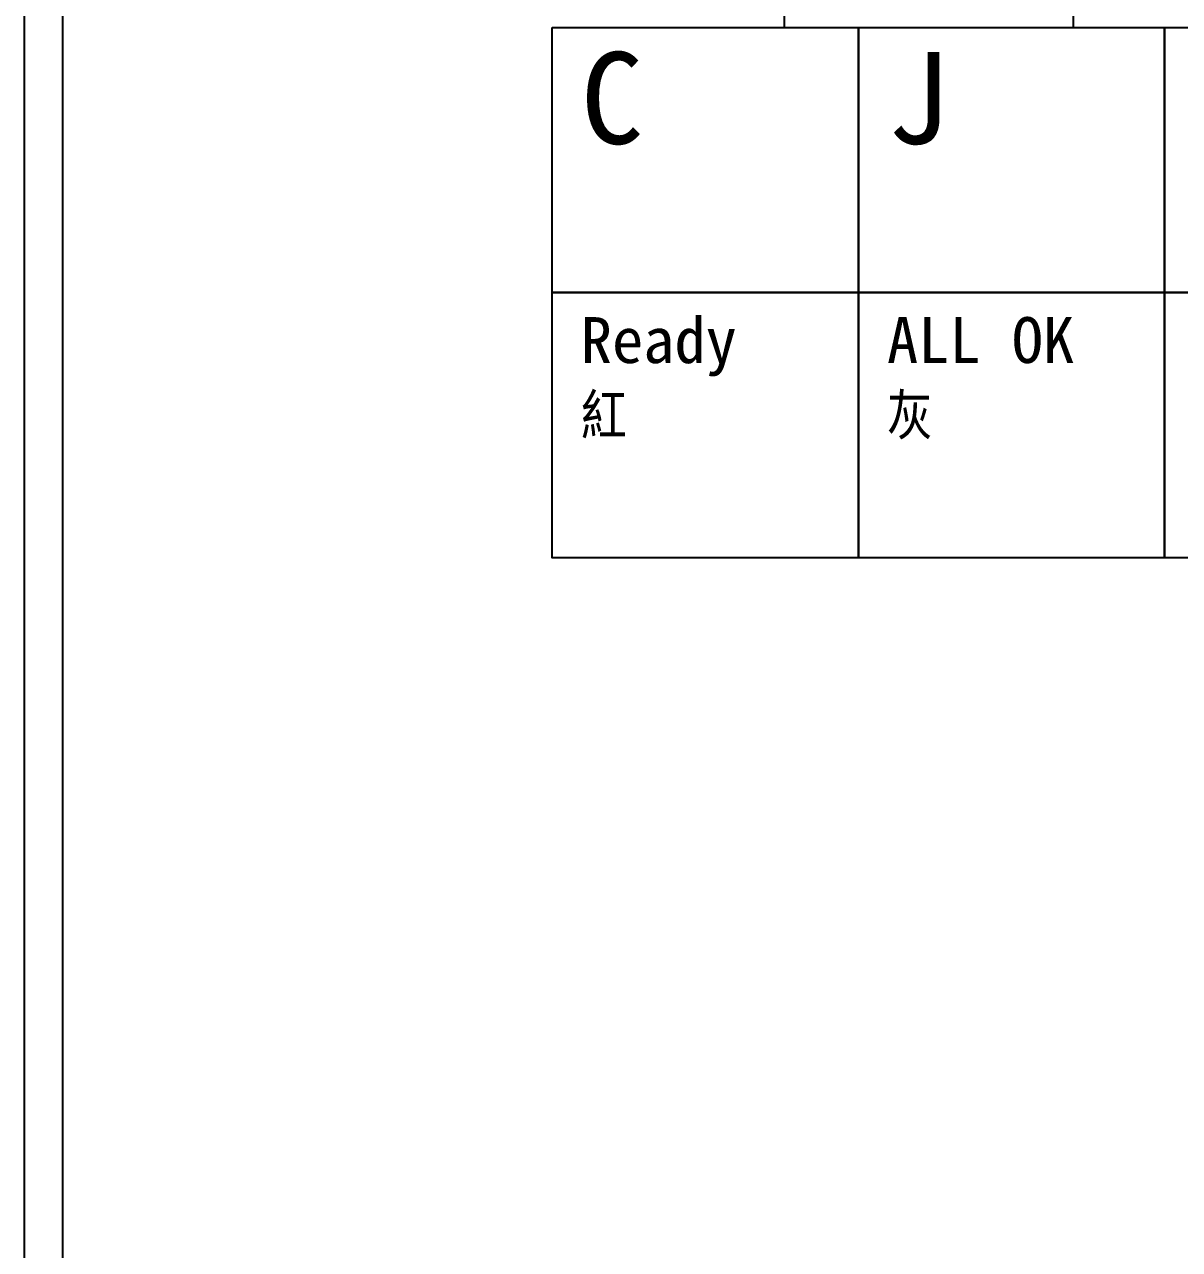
# Model space of a CAD drawing. Extents: x 627 to 914, y 3 to 207.
# Drawn here: x 627.2 to 664.96, y 43.04 to 83.08 of the extents above; entities that cross this region are included whole.
import ezdxf

# ---------------------------------------------------------------- set-up
doc = ezdxf.new("R2010")
doc.units = 0
doc.layers.get('0').update_dxf_attribs({"linetype": 'CONTINUOUS'})
doc.layers.add('圖框層', color=7, linetype='CONTINUOUS')
doc.layers.add('標尺寸層', color=3, linetype='CONTINUOUS')

msp = doc.modelspace()

# ---------------------------------------------------------------- linework, layer by layer
at = {"color": 0}
for points in [[(644.447, 82.981), (654.457, 82.981), (654.457, 74.316), (644.447, 74.316)], [(654.457, 82.981), (664.467, 82.981), (664.467, 74.316), (654.457, 74.316)], [(664.467, 82.981), (674.477, 82.981), (674.477, 74.316), (664.467, 74.316)], [(644.447, 74.316), (654.457, 74.316), (654.457, 65.652), (644.447, 65.652)], [(654.457, 74.316), (664.467, 74.316), (664.467, 65.652), (654.457, 65.652)], [(664.467, 74.316), (674.477, 74.316), (674.477, 65.652), (664.467, 65.652)]]:
    msp.add_lwpolyline(points, close=True, dxfattribs=at)
at = {"layer": '圖框層', "color": 0}
for p, q in [((627.197, 3), (627.197, 206.969)), ((628.447, 4.25), (628.447, 205.719))]:
    msp.add_line(p, q, dxfattribs=at)
at = {"layer": '標尺寸層', "color": 0}
for p, q in [((652.04, 82.981), (652.04, 111.512)), ((661.486, 82.981), (661.486, 111.512))]:
    msp.add_line(p, q, dxfattribs=at)

# ---------------------------------------------------------------- texts
at = {"color": 0, "width": 8.29132, "attachment_point": 1}
for s, insert, char_height in [('C', (645.383, 82.18), 3), ('J', (655.393, 82.18), 3), ('Ready\\P{\\Fromanc,chineset|c136;紅}', (645.383, 73.516), 1.5), ('ALL OK\\P{\\Fromanc,chineset|c136;灰}', (655.393, 73.516), 1.5)]:
    msp.add_mtext(s, dxfattribs=dict(at, insert=insert, char_height=char_height))

doc.saveas('drawing.dxf')
